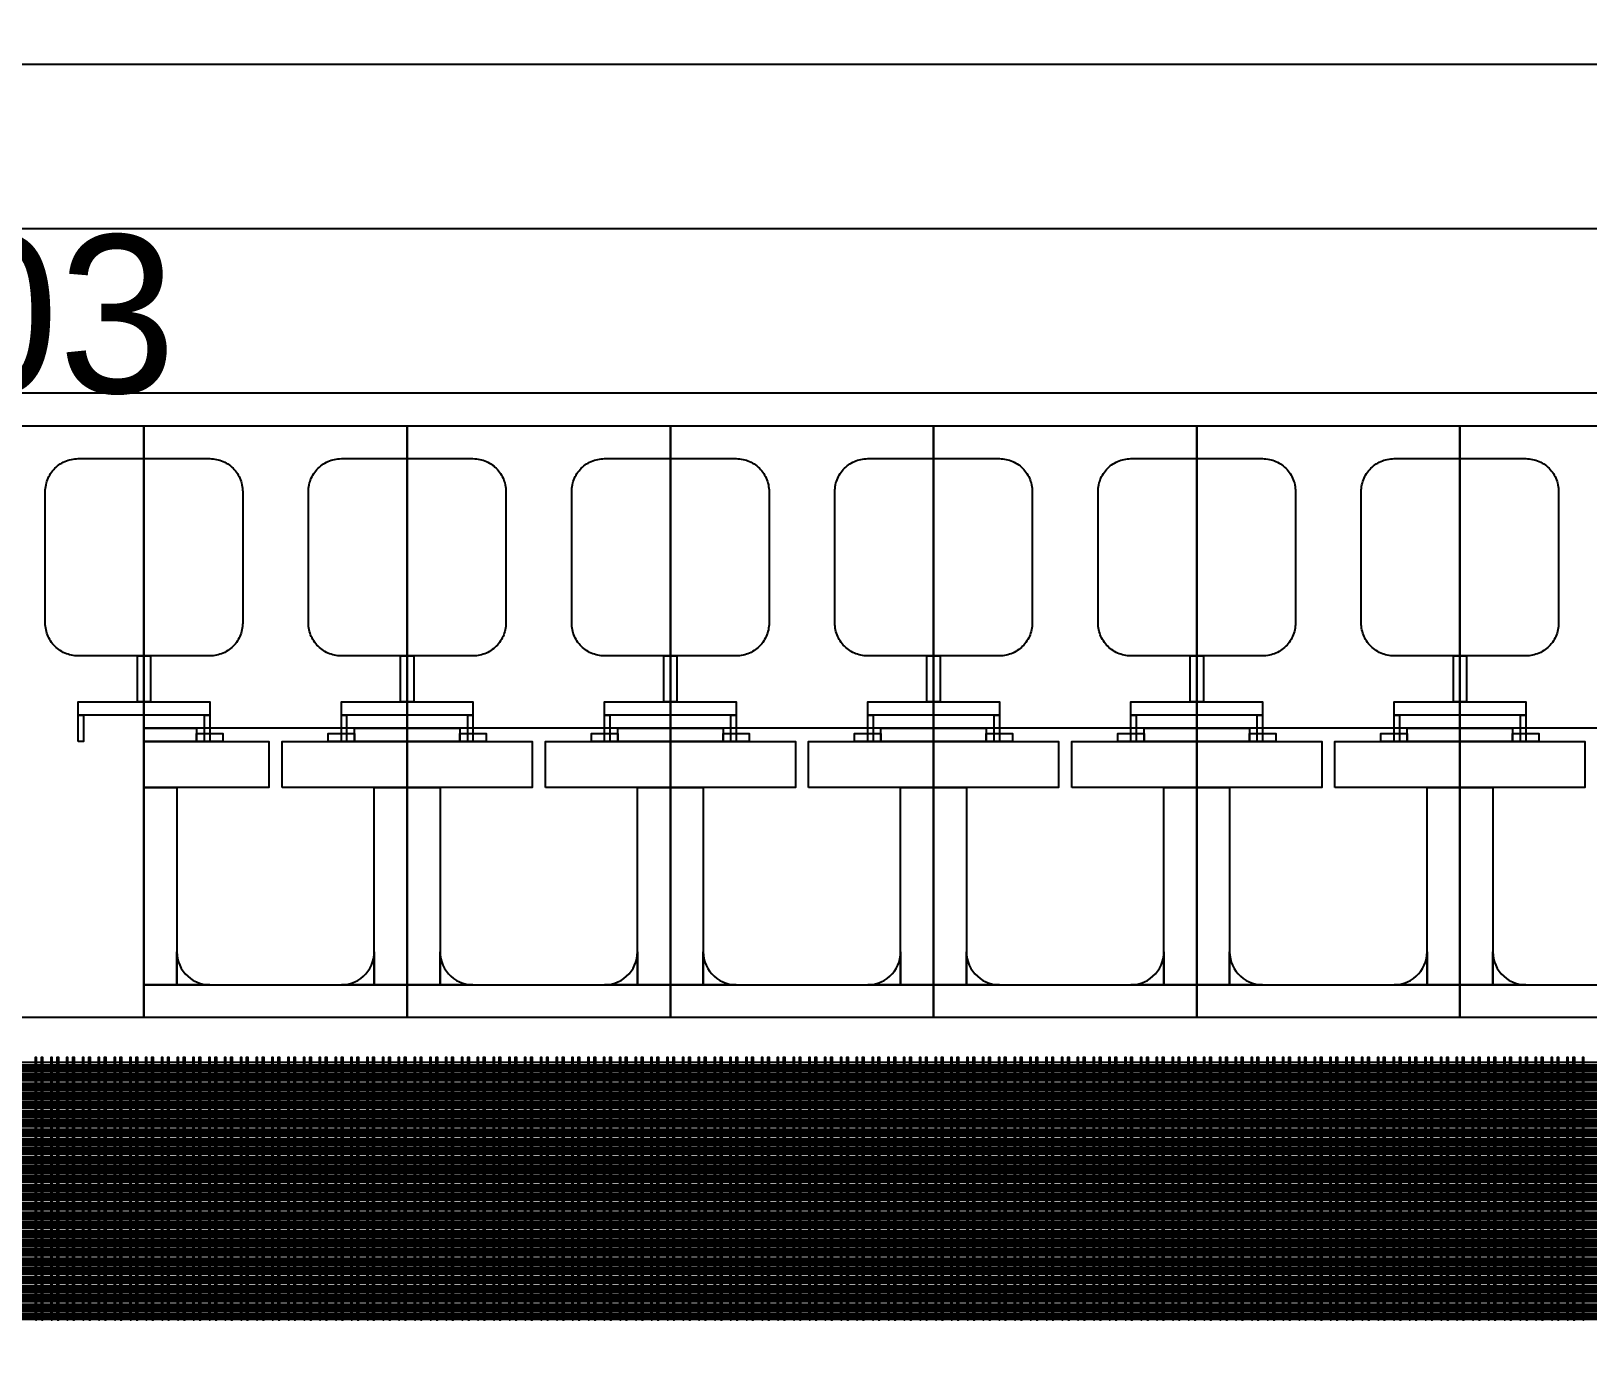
# Model space of a CAD drawing. Extents: x -50000 to 50000, y -50000 to 50000.
# Drawn here: x -40972 to -38606, y -9246 to -7250 of the extents above; entities that cross this region are included whole.
import ezdxf

# ---------------------------------------------------------------- set-up
doc = ezdxf.new("R2010")
doc.units = 0
for name, color, linetype in [('BASEMETAL', 3, 'CONTINUOUS'), ('FRAME', 14, 'CONTINUOUS'), ('LABEL1', 9, 'CONTINUOUS'), ('SECONDLAYER', 7, 'CONTINUOUS'), ('XOR3', 15, 'CONTINUOUS')]:
    doc.layers.add(name, color=color, linetype=linetype)

# ---------------------------------------------------------------- blocks, each defined once
blk = doc.blocks.new('CHIP_JARRAY')
at = {"layer": 'BASEMETAL'}
blk.add_lwpolyline([(2100, 6450), (2300, 6450), (2300, 5550), (2100, 5550)], dxfattribs=at)
for points in [[(2300, 5990), (2300, 6450), (2700, 6450), (2700, 5990)], [(2700, 5990), (2700, 6450), (3100, 6450), (3100, 5990)], [(3100, 5990), (3100, 6450), (3500, 6450), (3500, 5990)], [(3500, 5990), (3500, 6450), (3900, 6450), (3900, 5990)], [(3900, 5990), (3900, 6450), (4300, 6450), (4300, 5990)], [(4300, 5990), (4300, 6450), (4700, 6450), (4700, 5990)], [(2300, 5970), (2300, 5990), (2380, 5990), (2380, 5970)], [(2620, 5970), (2620, 5990), (2700, 5990), (2700, 5970)], [(2700, 5970), (2700, 5990), (2780, 5990), (2780, 5970)], [(3020, 5970), (3020, 5990), (3100, 5990), (3100, 5970)], [(3100, 5970), (3100, 5990), (3180, 5990), (3180, 5970)], [(3420, 5970), (3420, 5990), (3500, 5990), (3500, 5970)], [(3500, 5970), (3500, 5990), (3580, 5990), (3580, 5970)], [(3820, 5970), (3820, 5990), (3900, 5990), (3900, 5970)], [(3900, 5970), (3900, 5990), (3980, 5990), (3980, 5970)], [(4220, 5970), (4220, 5990), (4300, 5990), (4300, 5970)], [(4300, 5970), (4300, 5990), (4380, 5990), (4380, 5970)], [(2300, 5900), (2300, 5970), (2490, 5970), (2490, 5900)], [(2380, 5970), (2380, 5982), (2420, 5982), (2420, 5970)], [(2510, 5900), (2510, 5970), (2700, 5970), (2700, 5900)], [(2580, 5970), (2580, 5982), (2620, 5982), (2620, 5970)], [(2700, 5900), (2700, 5970), (2890, 5970), (2890, 5900)], [(2780, 5970), (2780, 5982), (2820, 5982), (2820, 5970)], [(2910, 5900), (2910, 5970), (3100, 5970), (3100, 5900)], [(2980, 5970), (2980, 5982), (3020, 5982), (3020, 5970)], [(3100, 5900), (3100, 5970), (3290, 5970), (3290, 5900)], [(3180, 5970), (3180, 5982), (3220, 5982), (3220, 5970)], [(3310, 5900), (3310, 5970), (3500, 5970), (3500, 5900)], [(3380, 5970), (3380, 5982), (3420, 5982), (3420, 5970)], [(3500, 5900), (3500, 5970), (3690, 5970), (3690, 5900)], [(3580, 5970), (3580, 5982), (3620, 5982), (3620, 5970)], [(3710, 5900), (3710, 5970), (3900, 5970), (3900, 5900)], [(3780, 5970), (3780, 5982), (3820, 5982), (3820, 5970)], [(3900, 5900), (3900, 5970), (4090, 5970), (4090, 5900)], [(3980, 5970), (3980, 5982), (4020, 5982), (4020, 5970)], [(4110, 5900), (4110, 5970), (4300, 5970), (4300, 5900)], [(4180, 5970), (4180, 5982), (4220, 5982), (4220, 5970)], [(4300, 5900), (4300, 5970), (4490, 5970), (4490, 5900)], [(4380, 5970), (4380, 5982), (4420, 5982), (4420, 5970)], [(2300, 5600), (2300, 5900), (2350, 5900), (2350, 5600)], [(2650, 5600), (2650, 5900), (2700, 5900), (2700, 5600)], [(2700, 5600), (2700, 5900), (2750, 5900), (2750, 5600)], [(3050, 5600), (3050, 5900), (3100, 5900), (3100, 5600)], [(3100, 5600), (3100, 5900), (3150, 5900), (3150, 5600)], [(3450, 5600), (3450, 5900), (3500, 5900), (3500, 5600)], [(3500, 5600), (3500, 5900), (3550, 5900), (3550, 5600)], [(3850, 5600), (3850, 5900), (3900, 5900), (3900, 5600)], [(3900, 5600), (3900, 5900), (3950, 5900), (3950, 5600)], [(4250, 5600), (4250, 5900), (4300, 5900), (4300, 5600)], [(4300, 5600), (4300, 5900), (4350, 5900), (4350, 5600)], [(2350, 5600), (2350, 5650), (2350.274, 5644.774), (2351.093, 5639.604), (2352.447, 5634.549), (2354.323, 5629.663), (2356.699, 5625), (2359.549, 5620.611), (2362.843, 5616.543), (2366.543, 5612.843), (2370.611, 5609.549), (2375, 5606.699), (2379.663, 5604.323), (2384.549, 5602.447), (2389.604, 5601.093), (2394.774, 5600.274), (2400, 5600)], [(2600, 5600), (2605.226, 5600.274), (2610.396, 5601.093), (2615.451, 5602.447), (2620.337, 5604.323), (2625, 5606.699), (2629.389, 5609.549), (2633.457, 5612.843), (2637.157, 5616.543), (2640.451, 5620.611), (2643.301, 5625), (2645.677, 5629.663), (2647.553, 5634.549), (2648.907, 5639.604), (2649.726, 5644.774), (2650, 5650), (2650, 5600)], [(2750, 5600), (2750, 5650), (2750.274, 5644.774), (2751.093, 5639.604), (2752.447, 5634.549), (2754.323, 5629.663), (2756.699, 5625), (2759.549, 5620.611), (2762.843, 5616.543), (2766.543, 5612.843), (2770.611, 5609.549), (2775, 5606.699), (2779.663, 5604.323), (2784.549, 5602.447), (2789.604, 5601.093), (2794.774, 5600.274), (2800, 5600)], [(3000, 5600), (3005.226, 5600.274), (3010.396, 5601.093), (3015.451, 5602.447), (3020.337, 5604.323), (3025, 5606.699), (3029.389, 5609.549), (3033.457, 5612.843), (3037.157, 5616.543), (3040.451, 5620.611), (3043.301, 5625), (3045.677, 5629.663), (3047.553, 5634.549), (3048.907, 5639.604), (3049.726, 5644.774), (3050, 5650), (3050, 5600)], [(3150, 5600), (3150, 5650), (3150.274, 5644.774), (3151.093, 5639.604), (3152.447, 5634.549), (3154.323, 5629.663), (3156.699, 5625), (3159.549, 5620.611), (3162.843, 5616.543), (3166.543, 5612.843), (3170.611, 5609.549), (3175, 5606.699), (3179.663, 5604.323), (3184.549, 5602.447), (3189.604, 5601.093), (3194.774, 5600.274), (3200, 5600)], [(3400, 5600), (3405.226, 5600.274), (3410.396, 5601.093), (3415.451, 5602.447), (3420.337, 5604.323), (3425, 5606.699), (3429.389, 5609.549), (3433.457, 5612.843), (3437.157, 5616.543), (3440.451, 5620.611), (3443.301, 5625), (3445.677, 5629.663), (3447.553, 5634.549), (3448.907, 5639.604), (3449.726, 5644.774), (3450, 5650), (3450, 5600)], [(3550, 5600), (3550, 5650), (3550.274, 5644.774), (3551.093, 5639.604), (3552.447, 5634.549), (3554.323, 5629.663), (3556.699, 5625), (3559.549, 5620.611), (3562.843, 5616.543), (3566.543, 5612.843), (3570.611, 5609.549), (3575, 5606.699), (3579.663, 5604.323), (3584.549, 5602.447), (3589.604, 5601.093), (3594.774, 5600.274), (3600, 5600)], [(3800, 5600), (3805.226, 5600.274), (3810.396, 5601.093), (3815.451, 5602.447), (3820.337, 5604.323), (3825, 5606.699), (3829.389, 5609.549), (3833.457, 5612.843), (3837.157, 5616.543), (3840.451, 5620.611), (3843.301, 5625), (3845.677, 5629.663), (3847.553, 5634.549), (3848.907, 5639.604), (3849.726, 5644.774), (3850, 5650), (3850, 5600)], [(3950, 5600), (3950, 5650), (3950.274, 5644.774), (3951.093, 5639.604), (3952.447, 5634.549), (3954.323, 5629.663), (3956.699, 5625), (3959.549, 5620.611), (3962.843, 5616.543), (3966.543, 5612.843), (3970.611, 5609.549), (3975, 5606.699), (3979.663, 5604.323), (3984.549, 5602.447), (3989.604, 5601.093), (3994.774, 5600.274), (4000, 5600)], [(4200, 5600), (4205.226, 5600.274), (4210.396, 5601.093), (4215.451, 5602.447), (4220.337, 5604.323), (4225, 5606.699), (4229.389, 5609.549), (4233.457, 5612.843), (4237.157, 5616.543), (4240.451, 5620.611), (4243.301, 5625), (4245.677, 5629.663), (4247.553, 5634.549), (4248.907, 5639.604), (4249.726, 5644.774), (4250, 5650), (4250, 5600)], [(4350, 5600), (4350, 5650), (4350.274, 5644.774), (4351.093, 5639.604), (4352.447, 5634.549), (4354.323, 5629.663), (4356.699, 5625), (4359.549, 5620.611), (4362.843, 5616.543), (4366.543, 5612.843), (4370.611, 5609.549), (4375, 5606.699), (4379.663, 5604.323), (4384.549, 5602.447), (4389.604, 5601.093), (4394.774, 5600.274), (4400, 5600)], [(2300, 5550), (2300, 5600), (2700, 5600), (2700, 5550)], [(2700, 5550), (2700, 5600), (3100, 5600), (3100, 5550)], [(3100, 5550), (3100, 5600), (3500, 5600), (3500, 5550)], [(3500, 5550), (3500, 5600), (3900, 5600), (3900, 5550)], [(3900, 5550), (3900, 5600), (4300, 5600), (4300, 5550)], [(4300, 5550), (4300, 5600), (4700, 5600), (4700, 5550)], [(500, 5478), (500, 5482.3), (6500, 5482.3), (6500, 5478)], [(500, 5475), (500, 5477), (6500, 5477), (6500, 5475)], [(500, 5472), (500, 5474.4), (6500, 5474.4), (6500, 5472)], [(500, 5469), (500, 5471), (6500, 5471), (6500, 5469)], [(500, 5464), (500, 5468.3), (6500, 5468.3), (6500, 5464)], [(500, 5461), (500, 5463), (6500, 5463), (6500, 5461)], [(500, 5458), (500, 5460.4), (6500, 5460.4), (6500, 5458)], [(500, 5455), (500, 5457), (6500, 5457), (6500, 5455)], [(500, 5450), (500, 5454.3), (6500, 5454.3), (6500, 5450)], [(500, 5447), (500, 5449), (6500, 5449), (6500, 5447)], [(500, 5444), (500, 5446.4), (6500, 5446.4), (6500, 5444)], [(500, 5441), (500, 5443), (6500, 5443), (6500, 5441)], [(500, 5436), (500, 5440.3), (6500, 5440.3), (6500, 5436)], [(500, 5433), (500, 5435), (6500, 5435), (6500, 5433)], [(500, 5430), (500, 5432.4), (6500, 5432.4), (6500, 5430)], [(500, 5427), (500, 5429), (6500, 5429), (6500, 5427)], [(500, 5422), (500, 5426.3), (6500, 5426.3), (6500, 5422)], [(500, 5419), (500, 5421), (6500, 5421), (6500, 5419)], [(500, 5416), (500, 5418.4), (6500, 5418.4), (6500, 5416)], [(500, 5413), (500, 5415), (6500, 5415), (6500, 5413)], [(500, 5408), (500, 5412.3), (6500, 5412.3), (6500, 5408)], [(500, 5405), (500, 5407), (6500, 5407), (6500, 5405)], [(500, 5402), (500, 5404.4), (6500, 5404.4), (6500, 5402)], [(500, 5399), (500, 5401), (6500, 5401), (6500, 5399)], [(500, 5394), (500, 5398.3), (6500, 5398.3), (6500, 5394)], [(500, 5391), (500, 5393), (6500, 5393), (6500, 5391)], [(500, 5388), (500, 5390.4), (6500, 5390.4), (6500, 5388)], [(500, 5385), (500, 5387), (6500, 5387), (6500, 5385)], [(500, 5380), (500, 5384.3), (6500, 5384.3), (6500, 5380)], [(500, 5377), (500, 5379), (6500, 5379), (6500, 5377)], [(500, 5374), (500, 5376.4), (6500, 5376.4), (6500, 5374)], [(500, 5371), (500, 5373), (6500, 5373), (6500, 5371)], [(500, 5366), (500, 5370.3), (6500, 5370.3), (6500, 5366)], [(500, 5363), (500, 5365), (6500, 5365), (6500, 5363)], [(500, 5360), (500, 5362.4), (6500, 5362.4), (6500, 5360)], [(500, 5357), (500, 5359), (6500, 5359), (6500, 5357)], [(500, 5352), (500, 5356.3), (6500, 5356.3), (6500, 5352)], [(500, 5349), (500, 5351), (6500, 5351), (6500, 5349)], [(500, 5346), (500, 5348.4), (6500, 5348.4), (6500, 5346)], [(500, 5343), (500, 5345), (6500, 5345), (6500, 5343)], [(500, 5338), (500, 5342.3), (6500, 5342.3), (6500, 5338)], [(500, 5335), (500, 5337), (6500, 5337), (6500, 5335)], [(500, 5332), (500, 5334.4), (6500, 5334.4), (6500, 5332)], [(500, 5329), (500, 5331), (6500, 5331), (6500, 5329)], [(500, 5324), (500, 5328.3), (6500, 5328.3), (6500, 5324)], [(500, 5321), (500, 5323), (6500, 5323), (6500, 5321)], [(500, 5318), (500, 5320.4), (6500, 5320.4), (6500, 5318)], [(500, 5315), (500, 5317), (6500, 5317), (6500, 5315)], [(500, 5310), (500, 5314.3), (6500, 5314.3), (6500, 5310)], [(500, 5307), (500, 5309), (6500, 5309), (6500, 5307)], [(500, 5304), (500, 5306.4), (6500, 5306.4), (6500, 5304)], [(500, 5301), (500, 5303), (6500, 5303), (6500, 5301)], [(500, 5296), (500, 5300.3), (6500, 5300.3), (6500, 5296)], [(500, 5293), (500, 5295), (6500, 5295), (6500, 5293)], [(500, 5290), (500, 5292.4), (6500, 5292.4), (6500, 5290)], [(500, 5287), (500, 5289), (6500, 5289), (6500, 5287)], [(500, 5282), (500, 5286.3), (6500, 5286.3), (6500, 5282)], [(500, 5279), (500, 5281), (6500, 5281), (6500, 5279)], [(500, 5276), (500, 5278.4), (6500, 5278.4), (6500, 5276)], [(500, 5273), (500, 5275), (6500, 5275), (6500, 5273)], [(500, 5268), (500, 5272.3), (6500, 5272.3), (6500, 5268)], [(500, 5265), (500, 5267), (6500, 5267), (6500, 5265)], [(500, 5262), (500, 5264.4), (6500, 5264.4), (6500, 5262)], [(500, 5259), (500, 5261), (6500, 5261), (6500, 5259)], [(500, 5254), (500, 5258.3), (6500, 5258.3), (6500, 5254)], [(500, 5251), (500, 5253), (6500, 5253), (6500, 5251)], [(500, 5248), (500, 5250.4), (6500, 5250.4), (6500, 5248)], [(500, 5245), (500, 5247), (6500, 5247), (6500, 5245)], [(500, 5240), (500, 5244.3), (6500, 5244.3), (6500, 5240)], [(500, 5237), (500, 5239), (6500, 5239), (6500, 5237)], [(500, 5234), (500, 5236.4), (6500, 5236.4), (6500, 5234)], [(500, 5231), (500, 5233), (6500, 5233), (6500, 5231)], [(500, 5226), (500, 5230.3), (6500, 5230.3), (6500, 5226)], [(500, 5223), (500, 5225), (6500, 5225), (6500, 5223)], [(500, 5220), (500, 5222.4), (6500, 5222.4), (6500, 5220)], [(500, 5217), (500, 5219), (6500, 5219), (6500, 5217)], [(500, 5212), (500, 5216.3), (6500, 5216.3), (6500, 5212)], [(500, 5209), (500, 5211), (6500, 5211), (6500, 5209)], [(500, 5206), (500, 5208.4), (6500, 5208.4), (6500, 5206)], [(500, 5203), (500, 5205), (6500, 5205), (6500, 5203)], [(500, 5198), (500, 5202.3), (6500, 5202.3), (6500, 5198)], [(500, 5195), (500, 5197), (6500, 5197), (6500, 5195)], [(500, 5192), (500, 5194.4), (6500, 5194.4), (6500, 5192)], [(500, 5189), (500, 5191), (6500, 5191), (6500, 5189)], [(500, 5184), (500, 5188.3), (6500, 5188.3), (6500, 5184)], [(500, 5181), (500, 5183), (6500, 5183), (6500, 5181)], [(500, 5178), (500, 5180.4), (6500, 5180.4), (6500, 5178)], [(500, 5175), (500, 5177), (6500, 5177), (6500, 5175)], [(500, 5170), (500, 5174.3), (6500, 5174.3), (6500, 5170)], [(500, 5167), (500, 5169), (6500, 5169), (6500, 5167)], [(500, 5164), (500, 5166.4), (6500, 5166.4), (6500, 5164)], [(500, 5161), (500, 5163), (6500, 5163), (6500, 5161)], [(500, 5156), (500, 5160.3), (6500, 5160.3), (6500, 5156)], [(500, 5153), (500, 5155), (6500, 5155), (6500, 5153)], [(500, 5150), (500, 5152.4), (6500, 5152.4), (6500, 5150)], [(500, 5147), (500, 5149), (6500, 5149), (6500, 5147)], [(500, 5142), (500, 5146.3), (6500, 5146.3), (6500, 5142)], [(500, 5139), (500, 5141), (6500, 5141), (6500, 5139)], [(500, 5136), (500, 5138.4), (6500, 5138.4), (6500, 5136)], [(500, 5133), (500, 5135), (6500, 5135), (6500, 5133)], [(500, 5128), (500, 5132.3), (6500, 5132.3), (6500, 5128)], [(500, 5125), (500, 5127), (6500, 5127), (6500, 5125)], [(500, 5122), (500, 5124.4), (6500, 5124.4), (6500, 5122)], [(500, 5119), (500, 5121), (6500, 5121), (6500, 5119)], [(500, 5114), (500, 5118.3), (6500, 5118.3), (6500, 5114)], [(500, 5111), (500, 5113), (6500, 5113), (6500, 5111)], [(500, 5108), (500, 5110.4), (6500, 5110.4), (6500, 5108)], [(500, 5105), (500, 5107), (6500, 5107), (6500, 5105)], [(500, 5100), (500, 5104.3), (6500, 5104.3), (6500, 5100)], [(500, 5097), (500, 5099), (6500, 5099), (6500, 5097)], [(500, 5094), (500, 5096.4), (6500, 5096.4), (6500, 5094)], [(500, 5091), (500, 5093), (6500, 5093), (6500, 5091)]]:
    blk.add_lwpolyline(points, close=True, dxfattribs=at)
at = {"layer": 'FRAME'}
for points in [[(0, 0), (0, 7000), (7000, 7000), (7000, 0)], [(500, 500), (500, 6500), (6500, 6500), (6500, 500)]]:
    blk.add_lwpolyline(points, close=True, dxfattribs=at)
at = {"layer": 'SECONDLAYER'}
for points in [[(2200, 6100), (2197.383, 6100.069), (2194.774, 6100.274), (2192.178, 6100.616), (2189.604, 6101.093), (2187.059, 6101.704), (2184.549, 6102.447), (2182.082, 6103.321), (2179.663, 6104.323), (2177.3, 6105.45), (2175, 6106.699), (2172.768, 6108.066), (2170.611, 6109.549), (2168.534, 6111.143), (2166.543, 6112.843), (2164.645, 6114.645), (2162.843, 6116.543), (2161.143, 6118.534), (2159.549, 6120.611), (2158.066, 6122.768), (2156.699, 6125), (2155.45, 6127.3), (2154.323, 6129.663), (2153.321, 6132.082), (2152.447, 6134.549), (2151.704, 6137.059), (2151.093, 6139.604), (2150.616, 6142.178), (2150.274, 6144.774), (2150.069, 6147.383), (2150, 6150), (2150, 6350), (2150.069, 6352.617), (2150.274, 6355.226), (2150.616, 6357.822), (2151.093, 6360.396), (2151.704, 6362.941), (2152.447, 6365.451), (2153.321, 6367.918), (2154.323, 6370.337), (2155.45, 6372.7), (2156.699, 6375), (2158.066, 6377.232), (2159.549, 6379.389), (2161.143, 6381.466), (2162.843, 6383.457), (2164.645, 6385.355), (2166.543, 6387.157), (2168.534, 6388.857), (2170.611, 6390.451), (2172.768, 6391.934), (2175, 6393.301), (2177.3, 6394.55), (2179.663, 6395.677), (2182.082, 6396.679), (2184.549, 6397.553), (2187.059, 6398.296), (2189.604, 6398.907), (2192.178, 6399.384), (2194.774, 6399.726), (2197.383, 6399.931), (2200, 6400), (2400, 6400), (2402.617, 6399.931), (2405.226, 6399.726), (2407.822, 6399.384), (2410.396, 6398.907), (2412.941, 6398.296), (2415.451, 6397.553), (2417.918, 6396.679), (2420.337, 6395.677), (2422.7, 6394.55), (2425, 6393.301), (2427.232, 6391.934), (2429.389, 6390.451), (2431.466, 6388.857), (2433.457, 6387.157), (2435.355, 6385.355), (2437.157, 6383.457), (2438.857, 6381.466), (2440.451, 6379.389), (2441.934, 6377.232), (2443.301, 6375), (2444.55, 6372.7), (2445.677, 6370.337), (2446.679, 6367.918), (2447.553, 6365.451), (2448.296, 6362.941), (2448.907, 6360.396), (2449.384, 6357.822), (2449.726, 6355.226), (2449.931, 6352.617), (2450, 6350), (2450, 6150), (2449.931, 6147.383), (2449.726, 6144.774), (2449.384, 6142.178), (2448.907, 6139.604), (2448.296, 6137.059), (2447.553, 6134.549), (2446.679, 6132.082), (2445.677, 6129.663), (2444.55, 6127.3), (2443.301, 6125), (2441.934, 6122.768), (2440.451, 6120.611), (2438.857, 6118.534), (2437.157, 6116.543), (2435.355, 6114.645), (2433.457, 6112.843), (2431.466, 6111.143), (2429.389, 6109.549), (2427.232, 6108.066), (2425, 6106.699), (2422.7, 6105.45), (2420.337, 6104.323), (2417.918, 6103.321), (2415.451, 6102.447), (2412.941, 6101.704), (2410.396, 6101.093), (2407.822, 6100.616), (2405.226, 6100.274), (2402.617, 6100.069), (2400, 6100)], [(2600, 6100), (2597.383, 6100.069), (2594.774, 6100.274), (2592.178, 6100.616), (2589.604, 6101.093), (2587.059, 6101.704), (2584.549, 6102.447), (2582.082, 6103.321), (2579.663, 6104.323), (2577.3, 6105.45), (2575, 6106.699), (2572.768, 6108.066), (2570.611, 6109.549), (2568.534, 6111.143), (2566.543, 6112.843), (2564.645, 6114.645), (2562.843, 6116.543), (2561.143, 6118.534), (2559.549, 6120.611), (2558.066, 6122.768), (2556.699, 6125), (2555.45, 6127.3), (2554.323, 6129.663), (2553.321, 6132.082), (2552.447, 6134.549), (2551.704, 6137.059), (2551.093, 6139.604), (2550.616, 6142.178), (2550.274, 6144.774), (2550.069, 6147.383), (2550, 6150), (2550, 6350), (2550.069, 6352.617), (2550.274, 6355.226), (2550.616, 6357.822), (2551.093, 6360.396), (2551.704, 6362.941), (2552.447, 6365.451), (2553.321, 6367.918), (2554.323, 6370.337), (2555.45, 6372.7), (2556.699, 6375), (2558.066, 6377.232), (2559.549, 6379.389), (2561.143, 6381.466), (2562.843, 6383.457), (2564.645, 6385.355), (2566.543, 6387.157), (2568.534, 6388.857), (2570.611, 6390.451), (2572.768, 6391.934), (2575, 6393.301), (2577.3, 6394.55), (2579.663, 6395.677), (2582.082, 6396.679), (2584.549, 6397.553), (2587.059, 6398.296), (2589.604, 6398.907), (2592.178, 6399.384), (2594.774, 6399.726), (2597.383, 6399.931), (2600, 6400), (2800, 6400), (2802.617, 6399.931), (2805.226, 6399.726), (2807.822, 6399.384), (2810.396, 6398.907), (2812.941, 6398.296), (2815.451, 6397.553), (2817.918, 6396.679), (2820.337, 6395.677), (2822.7, 6394.55), (2825, 6393.301), (2827.232, 6391.934), (2829.389, 6390.451), (2831.466, 6388.857), (2833.457, 6387.157), (2835.355, 6385.355), (2837.157, 6383.457), (2838.857, 6381.466), (2840.451, 6379.389), (2841.934, 6377.232), (2843.301, 6375), (2844.55, 6372.7), (2845.677, 6370.337), (2846.679, 6367.918), (2847.553, 6365.451), (2848.296, 6362.941), (2848.907, 6360.396), (2849.384, 6357.822), (2849.726, 6355.226), (2849.931, 6352.617), (2850, 6350), (2850, 6150), (2849.931, 6147.383), (2849.726, 6144.774), (2849.384, 6142.178), (2848.907, 6139.604), (2848.296, 6137.059), (2847.553, 6134.549), (2846.679, 6132.082), (2845.677, 6129.663), (2844.55, 6127.3), (2843.301, 6125), (2841.934, 6122.768), (2840.451, 6120.611), (2838.857, 6118.534), (2837.157, 6116.543), (2835.355, 6114.645), (2833.457, 6112.843), (2831.466, 6111.143), (2829.389, 6109.549), (2827.232, 6108.066), (2825, 6106.699), (2822.7, 6105.45), (2820.337, 6104.323), (2817.918, 6103.321), (2815.451, 6102.447), (2812.941, 6101.704), (2810.396, 6101.093), (2807.822, 6100.616), (2805.226, 6100.274), (2802.617, 6100.069), (2800, 6100)], [(3000, 6100), (2997.383, 6100.069), (2994.774, 6100.274), (2992.178, 6100.616), (2989.604, 6101.093), (2987.059, 6101.704), (2984.549, 6102.447), (2982.082, 6103.321), (2979.663, 6104.323), (2977.3, 6105.45), (2975, 6106.699), (2972.768, 6108.066), (2970.611, 6109.549), (2968.534, 6111.143), (2966.543, 6112.843), (2964.645, 6114.645), (2962.843, 6116.543), (2961.143, 6118.534), (2959.549, 6120.611), (2958.066, 6122.768), (2956.699, 6125), (2955.45, 6127.3), (2954.323, 6129.663), (2953.321, 6132.082), (2952.447, 6134.549), (2951.704, 6137.059), (2951.093, 6139.604), (2950.616, 6142.178), (2950.274, 6144.774), (2950.069, 6147.383), (2950, 6150), (2950, 6350), (2950.069, 6352.617), (2950.274, 6355.226), (2950.616, 6357.822), (2951.093, 6360.396), (2951.704, 6362.941), (2952.447, 6365.451), (2953.321, 6367.918), (2954.323, 6370.337), (2955.45, 6372.7), (2956.699, 6375), (2958.066, 6377.232), (2959.549, 6379.389), (2961.143, 6381.466), (2962.843, 6383.457), (2964.645, 6385.355), (2966.543, 6387.157), (2968.534, 6388.857), (2970.611, 6390.451), (2972.768, 6391.934), (2975, 6393.301), (2977.3, 6394.55), (2979.663, 6395.677), (2982.082, 6396.679), (2984.549, 6397.553), (2987.059, 6398.296), (2989.604, 6398.907), (2992.178, 6399.384), (2994.774, 6399.726), (2997.383, 6399.931), (3000, 6400), (3200, 6400), (3202.617, 6399.931), (3205.226, 6399.726), (3207.822, 6399.384), (3210.396, 6398.907), (3212.941, 6398.296), (3215.451, 6397.553), (3217.918, 6396.679), (3220.337, 6395.677), (3222.7, 6394.55), (3225, 6393.301), (3227.232, 6391.934), (3229.389, 6390.451), (3231.466, 6388.857), (3233.457, 6387.157), (3235.355, 6385.355), (3237.157, 6383.457), (3238.857, 6381.466), (3240.451, 6379.389), (3241.934, 6377.232), (3243.301, 6375), (3244.55, 6372.7), (3245.677, 6370.337), (3246.679, 6367.918), (3247.553, 6365.451), (3248.296, 6362.941), (3248.907, 6360.396), (3249.384, 6357.822), (3249.726, 6355.226), (3249.931, 6352.617), (3250, 6350), (3250, 6150), (3249.931, 6147.383), (3249.726, 6144.774), (3249.384, 6142.178), (3248.907, 6139.604), (3248.296, 6137.059), (3247.553, 6134.549), (3246.679, 6132.082), (3245.677, 6129.663), (3244.55, 6127.3), (3243.301, 6125), (3241.934, 6122.768), (3240.451, 6120.611), (3238.857, 6118.534), (3237.157, 6116.543), (3235.355, 6114.645), (3233.457, 6112.843), (3231.466, 6111.143), (3229.389, 6109.549), (3227.232, 6108.066), (3225, 6106.699), (3222.7, 6105.45), (3220.337, 6104.323), (3217.918, 6103.321), (3215.451, 6102.447), (3212.941, 6101.704), (3210.396, 6101.093), (3207.822, 6100.616), (3205.226, 6100.274), (3202.617, 6100.069), (3200, 6100)], [(3400, 6100), (3397.383, 6100.069), (3394.774, 6100.274), (3392.178, 6100.616), (3389.604, 6101.093), (3387.059, 6101.704), (3384.549, 6102.447), (3382.082, 6103.321), (3379.663, 6104.323), (3377.3, 6105.45), (3375, 6106.699), (3372.768, 6108.066), (3370.611, 6109.549), (3368.534, 6111.143), (3366.543, 6112.843), (3364.645, 6114.645), (3362.843, 6116.543), (3361.143, 6118.534), (3359.549, 6120.611), (3358.066, 6122.768), (3356.699, 6125), (3355.45, 6127.3), (3354.323, 6129.663), (3353.321, 6132.082), (3352.447, 6134.549), (3351.704, 6137.059), (3351.093, 6139.604), (3350.616, 6142.178), (3350.274, 6144.774), (3350.069, 6147.383), (3350, 6150), (3350, 6350), (3350.069, 6352.617), (3350.274, 6355.226), (3350.616, 6357.822), (3351.093, 6360.396), (3351.704, 6362.941), (3352.447, 6365.451), (3353.321, 6367.918), (3354.323, 6370.337), (3355.45, 6372.7), (3356.699, 6375), (3358.066, 6377.232), (3359.549, 6379.389), (3361.143, 6381.466), (3362.843, 6383.457), (3364.645, 6385.355), (3366.543, 6387.157), (3368.534, 6388.857), (3370.611, 6390.451), (3372.768, 6391.934), (3375, 6393.301), (3377.3, 6394.55), (3379.663, 6395.677), (3382.082, 6396.679), (3384.549, 6397.553), (3387.059, 6398.296), (3389.604, 6398.907), (3392.178, 6399.384), (3394.774, 6399.726), (3397.383, 6399.931), (3400, 6400), (3600, 6400), (3602.617, 6399.931), (3605.226, 6399.726), (3607.822, 6399.384), (3610.396, 6398.907), (3612.941, 6398.296), (3615.451, 6397.553), (3617.918, 6396.679), (3620.337, 6395.677), (3622.7, 6394.55), (3625, 6393.301), (3627.232, 6391.934), (3629.389, 6390.451), (3631.466, 6388.857), (3633.457, 6387.157), (3635.355, 6385.355), (3637.157, 6383.457), (3638.857, 6381.466), (3640.451, 6379.389), (3641.934, 6377.232), (3643.301, 6375), (3644.55, 6372.7), (3645.677, 6370.337), (3646.679, 6367.918), (3647.553, 6365.451), (3648.296, 6362.941), (3648.907, 6360.396), (3649.384, 6357.822), (3649.726, 6355.226), (3649.931, 6352.617), (3650, 6350), (3650, 6150), (3649.931, 6147.383), (3649.726, 6144.774), (3649.384, 6142.178), (3648.907, 6139.604), (3648.296, 6137.059), (3647.553, 6134.549), (3646.679, 6132.082), (3645.677, 6129.663), (3644.55, 6127.3), (3643.301, 6125), (3641.934, 6122.768), (3640.451, 6120.611), (3638.857, 6118.534), (3637.157, 6116.543), (3635.355, 6114.645), (3633.457, 6112.843), (3631.466, 6111.143), (3629.389, 6109.549), (3627.232, 6108.066), (3625, 6106.699), (3622.7, 6105.45), (3620.337, 6104.323), (3617.918, 6103.321), (3615.451, 6102.447), (3612.941, 6101.704), (3610.396, 6101.093), (3607.822, 6100.616), (3605.226, 6100.274), (3602.617, 6100.069), (3600, 6100)], [(3800, 6100), (3797.383, 6100.069), (3794.774, 6100.274), (3792.178, 6100.616), (3789.604, 6101.093), (3787.059, 6101.704), (3784.549, 6102.447), (3782.082, 6103.321), (3779.663, 6104.323), (3777.3, 6105.45), (3775, 6106.699), (3772.768, 6108.066), (3770.611, 6109.549), (3768.534, 6111.143), (3766.543, 6112.843), (3764.645, 6114.645), (3762.843, 6116.543), (3761.143, 6118.534), (3759.549, 6120.611), (3758.066, 6122.768), (3756.699, 6125), (3755.45, 6127.3), (3754.323, 6129.663), (3753.321, 6132.082), (3752.447, 6134.549), (3751.704, 6137.059), (3751.093, 6139.604), (3750.616, 6142.178), (3750.274, 6144.774), (3750.069, 6147.383), (3750, 6150), (3750, 6350), (3750.069, 6352.617), (3750.274, 6355.226), (3750.616, 6357.822), (3751.093, 6360.396), (3751.704, 6362.941), (3752.447, 6365.451), (3753.321, 6367.918), (3754.323, 6370.337), (3755.45, 6372.7), (3756.699, 6375), (3758.066, 6377.232), (3759.549, 6379.389), (3761.143, 6381.466), (3762.843, 6383.457), (3764.645, 6385.355), (3766.543, 6387.157), (3768.534, 6388.857), (3770.611, 6390.451), (3772.768, 6391.934), (3775, 6393.301), (3777.3, 6394.55), (3779.663, 6395.677), (3782.082, 6396.679), (3784.549, 6397.553), (3787.059, 6398.296), (3789.604, 6398.907), (3792.178, 6399.384), (3794.774, 6399.726), (3797.383, 6399.931), (3800, 6400), (4000, 6400), (4002.617, 6399.931), (4005.226, 6399.726), (4007.822, 6399.384), (4010.396, 6398.907), (4012.941, 6398.296), (4015.451, 6397.553), (4017.918, 6396.679), (4020.337, 6395.677), (4022.7, 6394.55), (4025, 6393.301), (4027.232, 6391.934), (4029.389, 6390.451), (4031.466, 6388.857), (4033.457, 6387.157), (4035.355, 6385.355), (4037.157, 6383.457), (4038.857, 6381.466), (4040.451, 6379.389), (4041.934, 6377.232), (4043.301, 6375), (4044.55, 6372.7), (4045.677, 6370.337), (4046.679, 6367.918), (4047.553, 6365.451), (4048.296, 6362.941), (4048.907, 6360.396), (4049.384, 6357.822), (4049.726, 6355.226), (4049.931, 6352.617), (4050, 6350), (4050, 6150), (4049.931, 6147.383), (4049.726, 6144.774), (4049.384, 6142.178), (4048.907, 6139.604), (4048.296, 6137.059), (4047.553, 6134.549), (4046.679, 6132.082), (4045.677, 6129.663), (4044.55, 6127.3), (4043.301, 6125), (4041.934, 6122.768), (4040.451, 6120.611), (4038.857, 6118.534), (4037.157, 6116.543), (4035.355, 6114.645), (4033.457, 6112.843), (4031.466, 6111.143), (4029.389, 6109.549), (4027.232, 6108.066), (4025, 6106.699), (4022.7, 6105.45), (4020.337, 6104.323), (4017.918, 6103.321), (4015.451, 6102.447), (4012.941, 6101.704), (4010.396, 6101.093), (4007.822, 6100.616), (4005.226, 6100.274), (4002.617, 6100.069), (4000, 6100)], [(4200, 6100), (4197.383, 6100.069), (4194.774, 6100.274), (4192.178, 6100.616), (4189.604, 6101.093), (4187.059, 6101.704), (4184.549, 6102.447), (4182.082, 6103.321), (4179.663, 6104.323), (4177.3, 6105.45), (4175, 6106.699), (4172.768, 6108.066), (4170.611, 6109.549), (4168.534, 6111.143), (4166.543, 6112.843), (4164.645, 6114.645), (4162.843, 6116.543), (4161.143, 6118.534), (4159.549, 6120.611), (4158.066, 6122.768), (4156.699, 6125), (4155.45, 6127.3), (4154.323, 6129.663), (4153.321, 6132.082), (4152.447, 6134.549), (4151.704, 6137.059), (4151.093, 6139.604), (4150.616, 6142.178), (4150.274, 6144.774), (4150.069, 6147.383), (4150, 6150), (4150, 6350), (4150.069, 6352.617), (4150.274, 6355.226), (4150.616, 6357.822), (4151.093, 6360.396), (4151.704, 6362.941), (4152.447, 6365.451), (4153.321, 6367.918), (4154.323, 6370.337), (4155.45, 6372.7), (4156.699, 6375), (4158.066, 6377.232), (4159.549, 6379.389), (4161.143, 6381.466), (4162.843, 6383.457), (4164.645, 6385.355), (4166.543, 6387.157), (4168.534, 6388.857), (4170.611, 6390.451), (4172.768, 6391.934), (4175, 6393.301), (4177.3, 6394.55), (4179.663, 6395.677), (4182.082, 6396.679), (4184.549, 6397.553), (4187.059, 6398.296), (4189.604, 6398.907), (4192.178, 6399.384), (4194.774, 6399.726), (4197.383, 6399.931), (4200, 6400), (4400, 6400), (4402.617, 6399.931), (4405.226, 6399.726), (4407.822, 6399.384), (4410.396, 6398.907), (4412.941, 6398.296), (4415.451, 6397.553), (4417.918, 6396.679), (4420.337, 6395.677), (4422.7, 6394.55), (4425, 6393.301), (4427.232, 6391.934), (4429.389, 6390.451), (4431.466, 6388.857), (4433.457, 6387.157), (4435.355, 6385.355), (4437.157, 6383.457), (4438.857, 6381.466), (4440.451, 6379.389), (4441.934, 6377.232), (4443.301, 6375), (4444.55, 6372.7), (4445.677, 6370.337), (4446.679, 6367.918), (4447.553, 6365.451), (4448.296, 6362.941), (4448.907, 6360.396), (4449.384, 6357.822), (4449.726, 6355.226), (4449.931, 6352.617), (4450, 6350), (4450, 6150), (4449.931, 6147.383), (4449.726, 6144.774), (4449.384, 6142.178), (4448.907, 6139.604), (4448.296, 6137.059), (4447.553, 6134.549), (4446.679, 6132.082), (4445.677, 6129.663), (4444.55, 6127.3), (4443.301, 6125), (4441.934, 6122.768), (4440.451, 6120.611), (4438.857, 6118.534), (4437.157, 6116.543), (4435.355, 6114.645), (4433.457, 6112.843), (4431.466, 6111.143), (4429.389, 6109.549), (4427.232, 6108.066), (4425, 6106.699), (4422.7, 6105.45), (4420.337, 6104.323), (4417.918, 6103.321), (4415.451, 6102.447), (4412.941, 6101.704), (4410.396, 6101.093), (4407.822, 6100.616), (4405.226, 6100.274), (4402.617, 6100.069), (4400, 6100)], [(2290, 6030), (2290, 6100), (2310, 6100), (2310, 6030)], [(2690, 6030), (2690, 6100), (2710, 6100), (2710, 6030)], [(3090, 6030), (3090, 6100), (3110, 6100), (3110, 6030)], [(3490, 6030), (3490, 6100), (3510, 6100), (3510, 6030)], [(3890, 6030), (3890, 6100), (3910, 6100), (3910, 6030)], [(4290, 6030), (4290, 6100), (4310, 6100), (4310, 6030)], [(2200, 6010), (2200, 6030), (2400, 6030), (2400, 6010)], [(2200, 5970), (2200, 6010), (2208, 6010), (2208, 5970)], [(2392, 5970), (2392, 6010), (2400, 6010), (2400, 5970)], [(2600, 6010), (2600, 6030), (2800, 6030), (2800, 6010)], [(2600, 5970), (2600, 6010), (2608, 6010), (2608, 5970)], [(2792, 5970), (2792, 6010), (2800, 6010), (2800, 5970)], [(3000, 6010), (3000, 6030), (3200, 6030), (3200, 6010)], [(3000, 5970), (3000, 6010), (3008, 6010), (3008, 5970)], [(3192, 5970), (3192, 6010), (3200, 6010), (3200, 5970)], [(3400, 6010), (3400, 6030), (3600, 6030), (3600, 6010)], [(3400, 5970), (3400, 6010), (3408, 6010), (3408, 5970)], [(3592, 5970), (3592, 6010), (3600, 6010), (3600, 5970)], [(3800, 6010), (3800, 6030), (4000, 6030), (4000, 6010)], [(3800, 5970), (3800, 6010), (3808, 6010), (3808, 5970)], [(3992, 5970), (3992, 6010), (4000, 6010), (4000, 5970)], [(4200, 6010), (4200, 6030), (4400, 6030), (4400, 6010)], [(4200, 5970), (4200, 6010), (4208, 6010), (4208, 5970)], [(4392, 5970), (4392, 6010), (4400, 6010), (4400, 5970)], [(2135, 5090), (2135, 5490), (2136, 5490), (2136, 5090)], [(2144, 5090), (2144, 5490), (2146, 5490), (2146, 5090)], [(2159, 5090), (2159, 5490), (2160, 5490), (2160, 5090)], [(2168, 5090), (2168, 5490), (2170, 5490), (2170, 5090)], [(2183, 5090), (2183, 5490), (2184, 5490), (2184, 5090)], [(2192, 5090), (2192, 5490), (2194, 5490), (2194, 5090)], [(2207, 5090), (2207, 5490), (2208, 5490), (2208, 5090)], [(2216, 5090), (2216, 5490), (2218, 5490), (2218, 5090)], [(2231, 5090), (2231, 5490), (2232, 5490), (2232, 5090)], [(2240, 5090), (2240, 5490), (2242, 5490), (2242, 5090)], [(2255, 5090), (2255, 5490), (2256, 5490), (2256, 5090)], [(2264, 5090), (2264, 5490), (2266, 5490), (2266, 5090)], [(2279, 5090), (2279, 5490), (2280, 5490), (2280, 5090)], [(2288, 5090), (2288, 5490), (2290, 5490), (2290, 5090)], [(2303, 5090), (2303, 5490), (2304, 5490), (2304, 5090)], [(2312, 5090), (2312, 5490), (2314, 5490), (2314, 5090)], [(2327, 5090), (2327, 5490), (2328, 5490), (2328, 5090)], [(2336, 5090), (2336, 5490), (2338, 5490), (2338, 5090)], [(2351, 5090), (2351, 5490), (2352, 5490), (2352, 5090)], [(2360, 5090), (2360, 5490), (2362, 5490), (2362, 5090)], [(2375, 5090), (2375, 5490), (2376, 5490), (2376, 5090)], [(2384, 5090), (2384, 5490), (2386, 5490), (2386, 5090)], [(2399, 5090), (2399, 5490), (2400, 5490), (2400, 5090)], [(2408, 5090), (2408, 5490), (2410, 5490), (2410, 5090)], [(2423, 5090), (2423, 5490), (2424, 5490), (2424, 5090)], [(2432, 5090), (2432, 5490), (2434, 5490), (2434, 5090)], [(2447, 5090), (2447, 5490), (2448, 5490), (2448, 5090)], [(2456, 5090), (2456, 5490), (2458, 5490), (2458, 5090)], [(2471, 5090), (2471, 5490), (2472, 5490), (2472, 5090)], [(2480, 5090), (2480, 5490), (2482, 5490), (2482, 5090)], [(2495, 5090), (2495, 5490), (2496, 5490), (2496, 5090)], [(2504, 5090), (2504, 5490), (2506, 5490), (2506, 5090)], [(2519, 5090), (2519, 5490), (2520, 5490), (2520, 5090)], [(2528, 5090), (2528, 5490), (2530, 5490), (2530, 5090)], [(2543, 5090), (2543, 5490), (2544, 5490), (2544, 5090)], [(2552, 5090), (2552, 5490), (2554, 5490), (2554, 5090)], [(2567, 5090), (2567, 5490), (2568, 5490), (2568, 5090)], [(2576, 5090), (2576, 5490), (2578, 5490), (2578, 5090)], [(2591, 5090), (2591, 5490), (2592, 5490), (2592, 5090)], [(2600, 5090), (2600, 5490), (2602, 5490), (2602, 5090)], [(2615, 5090), (2615, 5490), (2616, 5490), (2616, 5090)], [(2624, 5090), (2624, 5490), (2626, 5490), (2626, 5090)], [(2639, 5090), (2639, 5490), (2640, 5490), (2640, 5090)], [(2648, 5090), (2648, 5490), (2650, 5490), (2650, 5090)], [(2663, 5090), (2663, 5490), (2664, 5490), (2664, 5090)], [(2672, 5090), (2672, 5490), (2674, 5490), (2674, 5090)], [(2687, 5090), (2687, 5490), (2688, 5490), (2688, 5090)], [(2696, 5090), (2696, 5490), (2698, 5490), (2698, 5090)], [(2711, 5090), (2711, 5490), (2712, 5490), (2712, 5090)], [(2720, 5090), (2720, 5490), (2722, 5490), (2722, 5090)], [(2735, 5090), (2735, 5490), (2736, 5490), (2736, 5090)], [(2744, 5090), (2744, 5490), (2746, 5490), (2746, 5090)], [(2759, 5090), (2759, 5490), (2760, 5490), (2760, 5090)], [(2768, 5090), (2768, 5490), (2770, 5490), (2770, 5090)], [(2783, 5090), (2783, 5490), (2784, 5490), (2784, 5090)], [(2792, 5090), (2792, 5490), (2794, 5490), (2794, 5090)], [(2807, 5090), (2807, 5490), (2808, 5490), (2808, 5090)], [(2816, 5090), (2816, 5490), (2818, 5490), (2818, 5090)], [(2831, 5090), (2831, 5490), (2832, 5490), (2832, 5090)], [(2840, 5090), (2840, 5490), (2842, 5490), (2842, 5090)], [(2855, 5090), (2855, 5490), (2856, 5490), (2856, 5090)], [(2864, 5090), (2864, 5490), (2866, 5490), (2866, 5090)], [(2879, 5090), (2879, 5490), (2880, 5490), (2880, 5090)], [(2888, 5090), (2888, 5490), (2890, 5490), (2890, 5090)], [(2903, 5090), (2903, 5490), (2904, 5490), (2904, 5090)], [(2912, 5090), (2912, 5490), (2914, 5490), (2914, 5090)], [(2927, 5090), (2927, 5490), (2928, 5490), (2928, 5090)], [(2936, 5090), (2936, 5490), (2938, 5490), (2938, 5090)], [(2951, 5090), (2951, 5490), (2952, 5490), (2952, 5090)], [(2960, 5090), (2960, 5490), (2962, 5490), (2962, 5090)], [(2975, 5090), (2975, 5490), (2976, 5490), (2976, 5090)], [(2984, 5090), (2984, 5490), (2986, 5490), (2986, 5090)], [(2999, 5090), (2999, 5490), (3000, 5490), (3000, 5090)], [(3008, 5090), (3008, 5490), (3010, 5490), (3010, 5090)], [(3023, 5090), (3023, 5490), (3024, 5490), (3024, 5090)], [(3032, 5090), (3032, 5490), (3034, 5490), (3034, 5090)], [(3047, 5090), (3047, 5490), (3048, 5490), (3048, 5090)], [(3056, 5090), (3056, 5490), (3058, 5490), (3058, 5090)], [(3071, 5090), (3071, 5490), (3072, 5490), (3072, 5090)], [(3080, 5090), (3080, 5490), (3082, 5490), (3082, 5090)], [(3095, 5090), (3095, 5490), (3096, 5490), (3096, 5090)], [(3104, 5090), (3104, 5490), (3106, 5490), (3106, 5090)], [(3119, 5090), (3119, 5490), (3120, 5490), (3120, 5090)], [(3128, 5090), (3128, 5490), (3130, 5490), (3130, 5090)], [(3143, 5090), (3143, 5490), (3144, 5490), (3144, 5090)], [(3152, 5090), (3152, 5490), (3154, 5490), (3154, 5090)], [(3167, 5090), (3167, 5490), (3168, 5490), (3168, 5090)], [(3176, 5090), (3176, 5490), (3178, 5490), (3178, 5090)], [(3191, 5090), (3191, 5490), (3192, 5490), (3192, 5090)], [(3200, 5090), (3200, 5490), (3202, 5490), (3202, 5090)], [(3215, 5090), (3215, 5490), (3216, 5490), (3216, 5090)], [(3224, 5090), (3224, 5490), (3226, 5490), (3226, 5090)], [(3239, 5090), (3239, 5490), (3240, 5490), (3240, 5090)], [(3248, 5090), (3248, 5490), (3250, 5490), (3250, 5090)], [(3263, 5090), (3263, 5490), (3264, 5490), (3264, 5090)], [(3272, 5090), (3272, 5490), (3274, 5490), (3274, 5090)], [(3287, 5090), (3287, 5490), (3288, 5490), (3288, 5090)], [(3296, 5090), (3296, 5490), (3298, 5490), (3298, 5090)], [(3311, 5090), (3311, 5490), (3312, 5490), (3312, 5090)], [(3320, 5090), (3320, 5490), (3322, 5490), (3322, 5090)], [(3335, 5090), (3335, 5490), (3336, 5490), (3336, 5090)], [(3344, 5090), (3344, 5490), (3346, 5490), (3346, 5090)], [(3359, 5090), (3359, 5490), (3360, 5490), (3360, 5090)], [(3368, 5090), (3368, 5490), (3370, 5490), (3370, 5090)], [(3383, 5090), (3383, 5490), (3384, 5490), (3384, 5090)], [(3392, 5090), (3392, 5490), (3394, 5490), (3394, 5090)], [(3407, 5090), (3407, 5490), (3408, 5490), (3408, 5090)], [(3416, 5090), (3416, 5490), (3418, 5490), (3418, 5090)], [(3431, 5090), (3431, 5490), (3432, 5490), (3432, 5090)], [(3440, 5090), (3440, 5490), (3442, 5490), (3442, 5090)], [(3455, 5090), (3455, 5490), (3456, 5490), (3456, 5090)], [(3464, 5090), (3464, 5490), (3466, 5490), (3466, 5090)], [(3479, 5090), (3479, 5490), (3480, 5490), (3480, 5090)], [(3488, 5090), (3488, 5490), (3490, 5490), (3490, 5090)], [(3503, 5090), (3503, 5490), (3504, 5490), (3504, 5090)], [(3512, 5090), (3512, 5490), (3514, 5490), (3514, 5090)], [(3527, 5090), (3527, 5490), (3528, 5490), (3528, 5090)], [(3536, 5090), (3536, 5490), (3538, 5490), (3538, 5090)], [(3551, 5090), (3551, 5490), (3552, 5490), (3552, 5090)], [(3560, 5090), (3560, 5490), (3562, 5490), (3562, 5090)], [(3575, 5090), (3575, 5490), (3576, 5490), (3576, 5090)], [(3584, 5090), (3584, 5490), (3586, 5490), (3586, 5090)], [(3599, 5090), (3599, 5490), (3600, 5490), (3600, 5090)], [(3608, 5090), (3608, 5490), (3610, 5490), (3610, 5090)], [(3623, 5090), (3623, 5490), (3624, 5490), (3624, 5090)], [(3632, 5090), (3632, 5490), (3634, 5490), (3634, 5090)], [(3647, 5090), (3647, 5490), (3648, 5490), (3648, 5090)], [(3656, 5090), (3656, 5490), (3658, 5490), (3658, 5090)], [(3671, 5090), (3671, 5490), (3672, 5490), (3672, 5090)], [(3680, 5090), (3680, 5490), (3682, 5490), (3682, 5090)], [(3695, 5090), (3695, 5490), (3696, 5490), (3696, 5090)], [(3704, 5090), (3704, 5490), (3706, 5490), (3706, 5090)], [(3719, 5090), (3719, 5490), (3720, 5490), (3720, 5090)], [(3728, 5090), (3728, 5490), (3730, 5490), (3730, 5090)], [(3743, 5090), (3743, 5490), (3744, 5490), (3744, 5090)], [(3752, 5090), (3752, 5490), (3754, 5490), (3754, 5090)], [(3767, 5090), (3767, 5490), (3768, 5490), (3768, 5090)], [(3776, 5090), (3776, 5490), (3778, 5490), (3778, 5090)], [(3791, 5090), (3791, 5490), (3792, 5490), (3792, 5090)], [(3800, 5090), (3800, 5490), (3802, 5490), (3802, 5090)], [(3815, 5090), (3815, 5490), (3816, 5490), (3816, 5090)], [(3824, 5090), (3824, 5490), (3826, 5490), (3826, 5090)], [(3839, 5090), (3839, 5490), (3840, 5490), (3840, 5090)], [(3848, 5090), (3848, 5490), (3850, 5490), (3850, 5090)], [(3863, 5090), (3863, 5490), (3864, 5490), (3864, 5090)], [(3872, 5090), (3872, 5490), (3874, 5490), (3874, 5090)], [(3887, 5090), (3887, 5490), (3888, 5490), (3888, 5090)], [(3896, 5090), (3896, 5490), (3898, 5490), (3898, 5090)], [(3911, 5090), (3911, 5490), (3912, 5490), (3912, 5090)], [(3920, 5090), (3920, 5490), (3922, 5490), (3922, 5090)], [(3935, 5090), (3935, 5490), (3936, 5490), (3936, 5090)], [(3944, 5090), (3944, 5490), (3946, 5490), (3946, 5090)], [(3959, 5090), (3959, 5490), (3960, 5490), (3960, 5090)], [(3968, 5090), (3968, 5490), (3970, 5490), (3970, 5090)], [(3983, 5090), (3983, 5490), (3984, 5490), (3984, 5090)], [(3992, 5090), (3992, 5490), (3994, 5490), (3994, 5090)], [(4007, 5090), (4007, 5490), (4008, 5490), (4008, 5090)], [(4016, 5090), (4016, 5490), (4018, 5490), (4018, 5090)], [(4031, 5090), (4031, 5490), (4032, 5490), (4032, 5090)], [(4040, 5090), (4040, 5490), (4042, 5490), (4042, 5090)], [(4055, 5090), (4055, 5490), (4056, 5490), (4056, 5090)], [(4064, 5090), (4064, 5490), (4066, 5490), (4066, 5090)], [(4079, 5090), (4079, 5490), (4080, 5490), (4080, 5090)], [(4088, 5090), (4088, 5490), (4090, 5490), (4090, 5090)], [(4103, 5090), (4103, 5490), (4104, 5490), (4104, 5090)], [(4112, 5090), (4112, 5490), (4114, 5490), (4114, 5090)], [(4127, 5090), (4127, 5490), (4128, 5490), (4128, 5090)], [(4136, 5090), (4136, 5490), (4138, 5490), (4138, 5090)], [(4151, 5090), (4151, 5490), (4152, 5490), (4152, 5090)], [(4160, 5090), (4160, 5490), (4162, 5490), (4162, 5090)], [(4175, 5090), (4175, 5490), (4176, 5490), (4176, 5090)], [(4184, 5090), (4184, 5490), (4186, 5490), (4186, 5090)], [(4199, 5090), (4199, 5490), (4200, 5490), (4200, 5090)], [(4208, 5090), (4208, 5490), (4210, 5490), (4210, 5090)], [(4223, 5090), (4223, 5490), (4224, 5490), (4224, 5090)], [(4232, 5090), (4232, 5490), (4234, 5490), (4234, 5090)], [(4247, 5090), (4247, 5490), (4248, 5490), (4248, 5090)], [(4256, 5090), (4256, 5490), (4258, 5490), (4258, 5090)], [(4271, 5090), (4271, 5490), (4272, 5490), (4272, 5090)], [(4280, 5090), (4280, 5490), (4282, 5490), (4282, 5090)], [(4295, 5090), (4295, 5490), (4296, 5490), (4296, 5090)], [(4304, 5090), (4304, 5490), (4306, 5490), (4306, 5090)], [(4319, 5090), (4319, 5490), (4320, 5490), (4320, 5090)], [(4328, 5090), (4328, 5490), (4330, 5490), (4330, 5090)], [(4343, 5090), (4343, 5490), (4344, 5490), (4344, 5090)], [(4352, 5090), (4352, 5490), (4354, 5490), (4354, 5090)], [(4367, 5090), (4367, 5490), (4368, 5490), (4368, 5090)], [(4376, 5090), (4376, 5490), (4378, 5490), (4378, 5090)], [(4391, 5090), (4391, 5490), (4392, 5490), (4392, 5090)], [(4400, 5090), (4400, 5490), (4402, 5490), (4402, 5090)], [(4415, 5090), (4415, 5490), (4416, 5490), (4416, 5090)], [(4424, 5090), (4424, 5490), (4426, 5490), (4426, 5090)], [(4439, 5090), (4439, 5490), (4440, 5490), (4440, 5090)], [(4448, 5090), (4448, 5490), (4450, 5490), (4450, 5090)], [(4463, 5090), (4463, 5490), (4464, 5490), (4464, 5090)], [(4472, 5090), (4472, 5490), (4474, 5490), (4474, 5090)], [(4487, 5090), (4487, 5490), (4488, 5490), (4488, 5090)]]:
    blk.add_lwpolyline(points, close=True, dxfattribs=at)
at = {"layer": 'XOR3'}
blk.add_lwpolyline([(250, 250), (250, 6750), (6750, 6750), (6750, 250)], close=True, dxfattribs=at)

msp = doc.modelspace()

# ---------------------------------------------------------------- linework, layer by layer
at = {"layer": 'FRAME'}
for radius in [50000, 49000]:
    msp.add_circle((0, 0), radius, dxfattribs=at)

# ---------------------------------------------------------------- block references
msp.add_blockref('CHIP_JARRAY', (-43100, -14300))

# ---------------------------------------------------------------- texts
at = {"layer": 'LABEL1'}
msp.add_text('NANK03', height=240, dxfattribs=at).set_placement((-42000, -7800))

doc.saveas('drawing.dxf')
